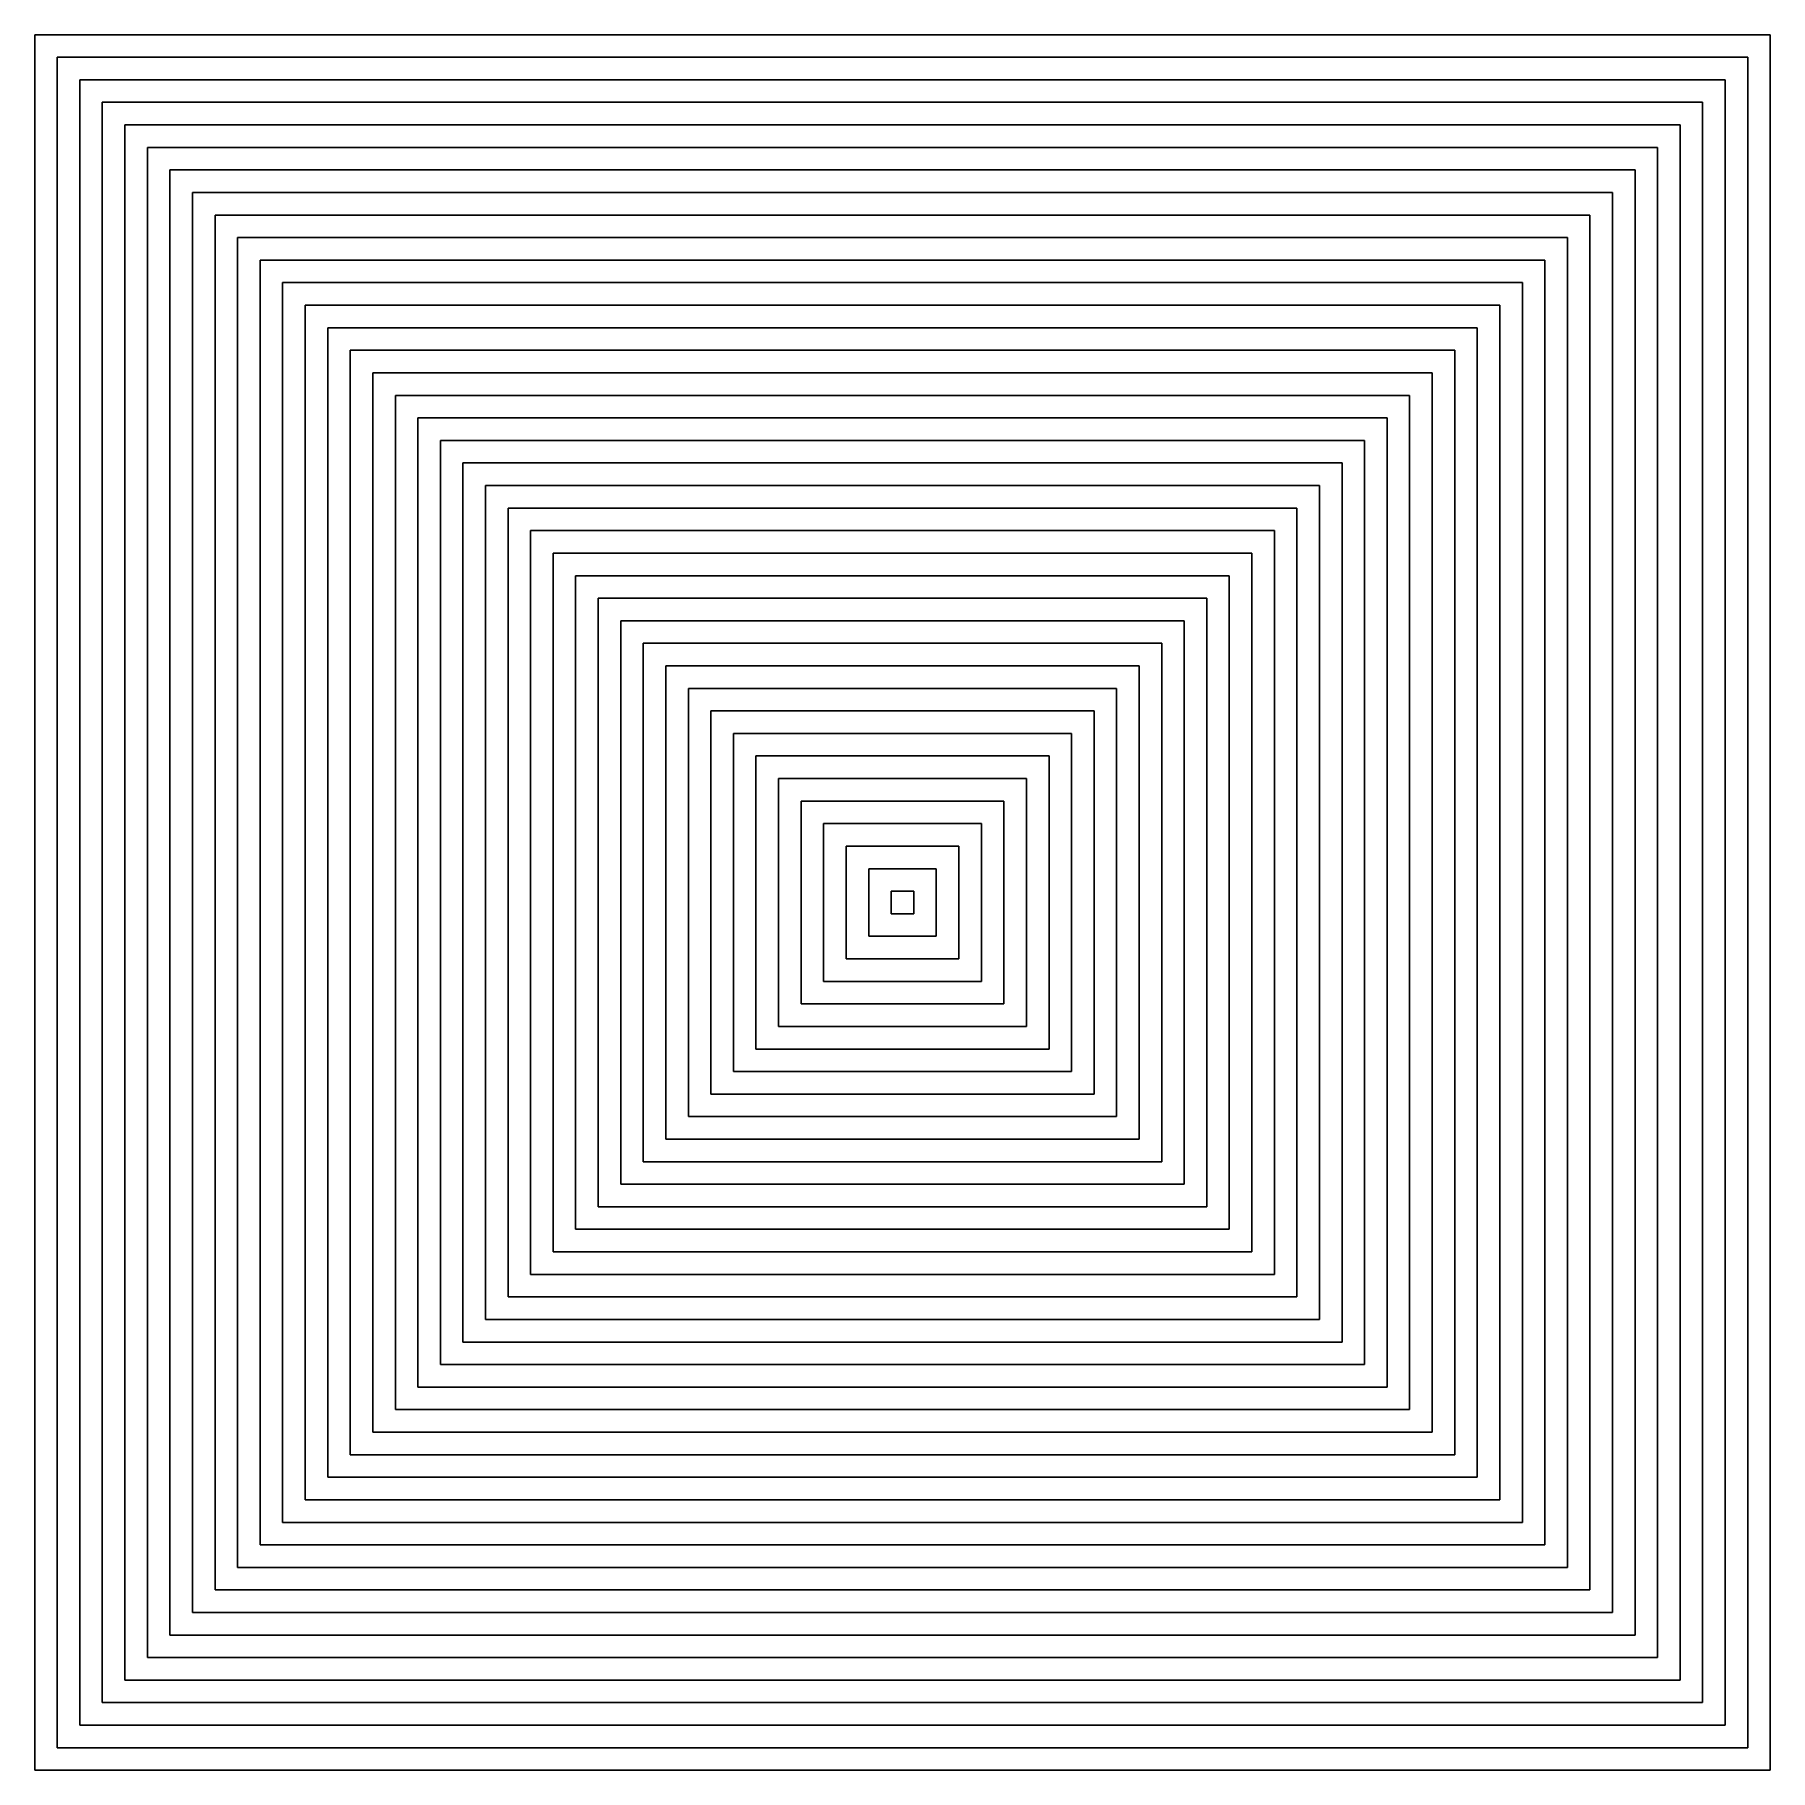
# Model space of a CAD drawing. Header units: millimetres. Extents: x -214 to 556, y -254 to 516.
import ezdxf

# ---------------------------------------------------------------- set-up
doc = ezdxf.new("R2010")
doc.units = ezdxf.units.MM

msp = doc.modelspace()

# ---------------------------------------------------------------- linework, layer by layer
for p, q in [((-214.43, 516.39), (555.57, 516.39)), ((-214.43, -253.61), (-214.43, 516.39)), ((555.57, 516.39), (555.57, -253.61)), ((-204.43, 506.39), (545.57, 506.39)), ((-204.43, -243.61), (-204.43, 506.39)), ((545.57, 506.39), (545.57, -243.61)), ((-194.43, 496.39), (535.57, 496.39)), ((-194.43, -233.61), (-194.43, 496.39)), ((535.57, 496.39), (535.57, -233.61)), ((-184.43, 486.39), (525.57, 486.39)), ((-184.43, -223.61), (-184.43, 486.39)), ((525.57, 486.39), (525.57, -223.61)), ((-174.43, 476.39), (515.57, 476.39)), ((-174.43, -213.61), (-174.43, 476.39)), ((515.57, 476.39), (515.57, -213.61)), ((-164.43, 466.39), (505.57, 466.39)), ((-164.43, -203.61), (-164.43, 466.39)), ((505.57, 466.39), (505.57, -203.61)), ((-154.43, 456.39), (495.57, 456.39)), ((-154.43, -193.61), (-154.43, 456.39)), ((495.57, 456.39), (495.57, -193.61)), ((-144.43, 446.39), (485.57, 446.39)), ((-144.43, -183.61), (-144.43, 446.39)), ((485.57, 446.39), (485.57, -183.61)), ((-134.43, 436.39), (475.57, 436.39)), ((-134.43, -173.61), (-134.43, 436.39)), ((475.57, 436.39), (475.57, -173.61)), ((-124.43, 426.39), (465.57, 426.39)), ((-124.43, -163.61), (-124.43, 426.39)), ((465.57, 426.39), (465.57, -163.61)), ((-114.43, 416.39), (455.57, 416.39)), ((-114.43, -153.61), (-114.43, 416.39)), ((455.57, 416.39), (455.57, -153.61)), ((-104.43, 406.39), (445.57, 406.39)), ((-104.43, -143.61), (-104.43, 406.39)), ((445.57, 406.39), (445.57, -143.61)), ((-94.43, 396.39), (435.57, 396.39)), ((-94.43, -133.61), (-94.43, 396.39)), ((435.57, 396.39), (435.57, -133.61)), ((-84.43, 386.39), (425.57, 386.39)), ((-84.43, -123.61), (-84.43, 386.39)), ((425.57, 386.39), (425.57, -123.61)), ((-74.43, 376.39), (415.57, 376.39)), ((-74.43, -113.61), (-74.43, 376.39)), ((415.57, 376.39), (415.57, -113.61)), ((-64.43, 366.39), (405.57, 366.39)), ((-64.43, -103.61), (-64.43, 366.39)), ((405.57, 366.39), (405.57, -103.61)), ((-54.43, 356.39), (395.57, 356.39)), ((-54.43, -93.61), (-54.43, 356.39)), ((395.57, 356.39), (395.57, -93.61)), ((-44.43, 346.39), (385.57, 346.39)), ((-44.43, -83.61), (-44.43, 346.39)), ((385.57, 346.39), (385.57, -83.61)), ((-34.43, 336.39), (375.57, 336.39)), ((-34.43, -73.61), (-34.43, 336.39)), ((375.57, 336.39), (375.57, -73.61)), ((-24.43, 326.39), (365.57, 326.39)), ((-24.43, -63.61), (-24.43, 326.39)), ((365.57, 326.39), (365.57, -63.61)), ((-14.43, 316.39), (355.57, 316.39)), ((-14.43, -53.61), (-14.43, 316.39)), ((355.57, 316.39), (355.57, -53.61)), ((-4.43, 306.39), (345.57, 306.39)), ((-4.43, -43.61), (-4.43, 306.39)), ((345.57, 306.39), (345.57, -43.61)), ((5.57, 296.39), (335.57, 296.39)), ((5.57, -33.61), (5.57, 296.39)), ((335.57, 296.39), (335.57, -33.61)), ((15.57, 286.39), (325.57, 286.39)), ((15.57, -23.61), (15.57, 286.39)), ((325.57, 286.39), (325.57, -23.61)), ((25.57, 276.39), (315.57, 276.39)), ((25.57, -13.61), (25.57, 276.39)), ((315.57, 276.39), (315.57, -13.61)), ((35.57, 266.39), (305.57, 266.39)), ((35.57, -3.61), (35.57, 266.39)), ((305.57, 266.39), (305.57, -3.61)), ((45.57, 256.39), (295.57, 256.39)), ((45.57, 6.39), (45.57, 256.39)), ((295.57, 256.39), (295.57, 6.39)), ((55.57, 246.39), (285.57, 246.39)), ((55.57, 16.39), (55.57, 246.39)), ((285.57, 246.39), (285.57, 16.39)), ((65.57, 236.39), (275.57, 236.39)), ((65.57, 26.39), (65.57, 236.39)), ((275.57, 236.39), (275.57, 26.39)), ((75.57, 226.39), (265.57, 226.39)), ((75.57, 36.39), (75.57, 226.39)), ((265.57, 226.39), (265.57, 36.39)), ((85.57, 216.39), (255.57, 216.39)), ((85.57, 46.39), (85.57, 216.39)), ((255.57, 216.39), (255.57, 46.39)), ((95.57, 206.39), (245.57, 206.39)), ((95.57, 56.39), (95.57, 206.39)), ((245.57, 206.39), (245.57, 56.39)), ((105.57, 196.39), (235.57, 196.39)), ((105.57, 66.39), (105.57, 196.39)), ((235.57, 196.39), (235.57, 66.39)), ((115.57, 186.39), (225.57, 186.39)), ((115.57, 76.39), (115.57, 186.39)), ((225.57, 186.39), (225.57, 76.39)), ((125.57, 176.39), (215.57, 176.39)), ((125.57, 86.39), (125.57, 176.39)), ((215.57, 176.39), (215.57, 86.39)), ((135.57, 166.39), (205.57, 166.39)), ((135.57, 96.39), (135.57, 166.39)), ((205.57, 166.39), (205.57, 96.39)), ((145.57, 156.39), (195.57, 156.39)), ((145.57, 106.39), (145.57, 156.39)), ((195.57, 156.39), (195.57, 106.39)), ((155.57, 146.39), (185.57, 146.39)), ((155.57, 116.39), (155.57, 146.39)), ((185.57, 146.39), (185.57, 116.39)), ((165.57, 136.39), (175.57, 136.39)), ((165.57, 126.39), (165.57, 136.39)), ((175.57, 136.39), (175.57, 126.39)), ((175.57, 126.39), (165.57, 126.39)), ((185.57, 116.39), (155.57, 116.39)), ((195.57, 106.39), (145.57, 106.39)), ((205.57, 96.39), (135.57, 96.39)), ((215.57, 86.39), (125.57, 86.39)), ((225.57, 76.39), (115.57, 76.39)), ((235.57, 66.39), (105.57, 66.39)), ((245.57, 56.39), (95.57, 56.39)), ((255.57, 46.39), (85.57, 46.39)), ((265.57, 36.39), (75.57, 36.39)), ((275.57, 26.39), (65.57, 26.39)), ((285.57, 16.39), (55.57, 16.39)), ((295.57, 6.39), (45.57, 6.39)), ((305.57, -3.61), (35.57, -3.61)), ((315.57, -13.61), (25.57, -13.61)), ((325.57, -23.61), (15.57, -23.61)), ((335.57, -33.61), (5.57, -33.61)), ((345.57, -43.61), (-4.43, -43.61)), ((355.57, -53.61), (-14.43, -53.61)), ((365.57, -63.61), (-24.43, -63.61)), ((375.57, -73.61), (-34.43, -73.61)), ((385.57, -83.61), (-44.43, -83.61)), ((395.57, -93.61), (-54.43, -93.61)), ((405.57, -103.61), (-64.43, -103.61)), ((415.57, -113.61), (-74.43, -113.61)), ((425.57, -123.61), (-84.43, -123.61)), ((435.57, -133.61), (-94.43, -133.61)), ((445.57, -143.61), (-104.43, -143.61)), ((455.57, -153.61), (-114.43, -153.61)), ((465.57, -163.61), (-124.43, -163.61)), ((475.57, -173.61), (-134.43, -173.61)), ((485.57, -183.61), (-144.43, -183.61)), ((495.57, -193.61), (-154.43, -193.61)), ((505.57, -203.61), (-164.43, -203.61)), ((515.57, -213.61), (-174.43, -213.61)), ((525.57, -223.61), (-184.43, -223.61)), ((535.57, -233.61), (-194.43, -233.61)), ((545.57, -243.61), (-204.43, -243.61)), ((555.57, -253.61), (-214.43, -253.61))]:
    msp.add_line(p, q)

doc.saveas('drawing.dxf')
